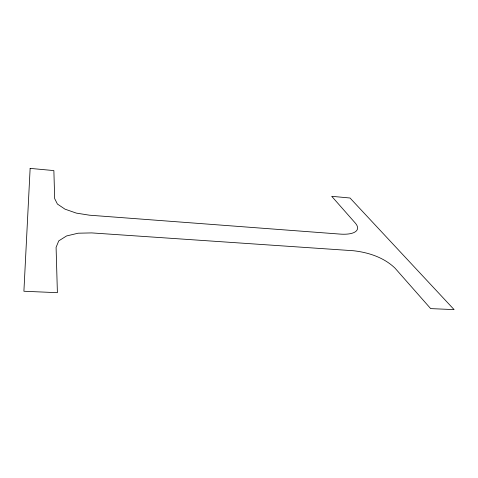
<?xml version="1.0" encoding="UTF-8"?>
<svg xmlns="http://www.w3.org/2000/svg" width="478" height="478" viewBox="0 0 478 478"><rect width="100%" height="100%" fill="white"/><g stroke="black" fill="none" stroke-linecap="round" stroke-linejoin="round"><path stroke-width="0.72" d="M30.138 168.387L23.9 291.251L57.396 292.679L56.087 247.329L58.758 240.87L66.567 235.953L78.129 233.204L91.71 232.911L353.463 250.741C368.508 252.444 383.834 257.403 394.953 268.08L430.666 308.609L454.1 309.613L350.021 198.006L331.72 196.315L355.25 223.017A29.188 10.725 15.3 0 1 339.93 234.083L89.434 215.19L76.307 213.104L65.002 209.161L57.414 204.046L54.677 198.633L53.871 170.586L30.138 168.387"/></g></svg>
